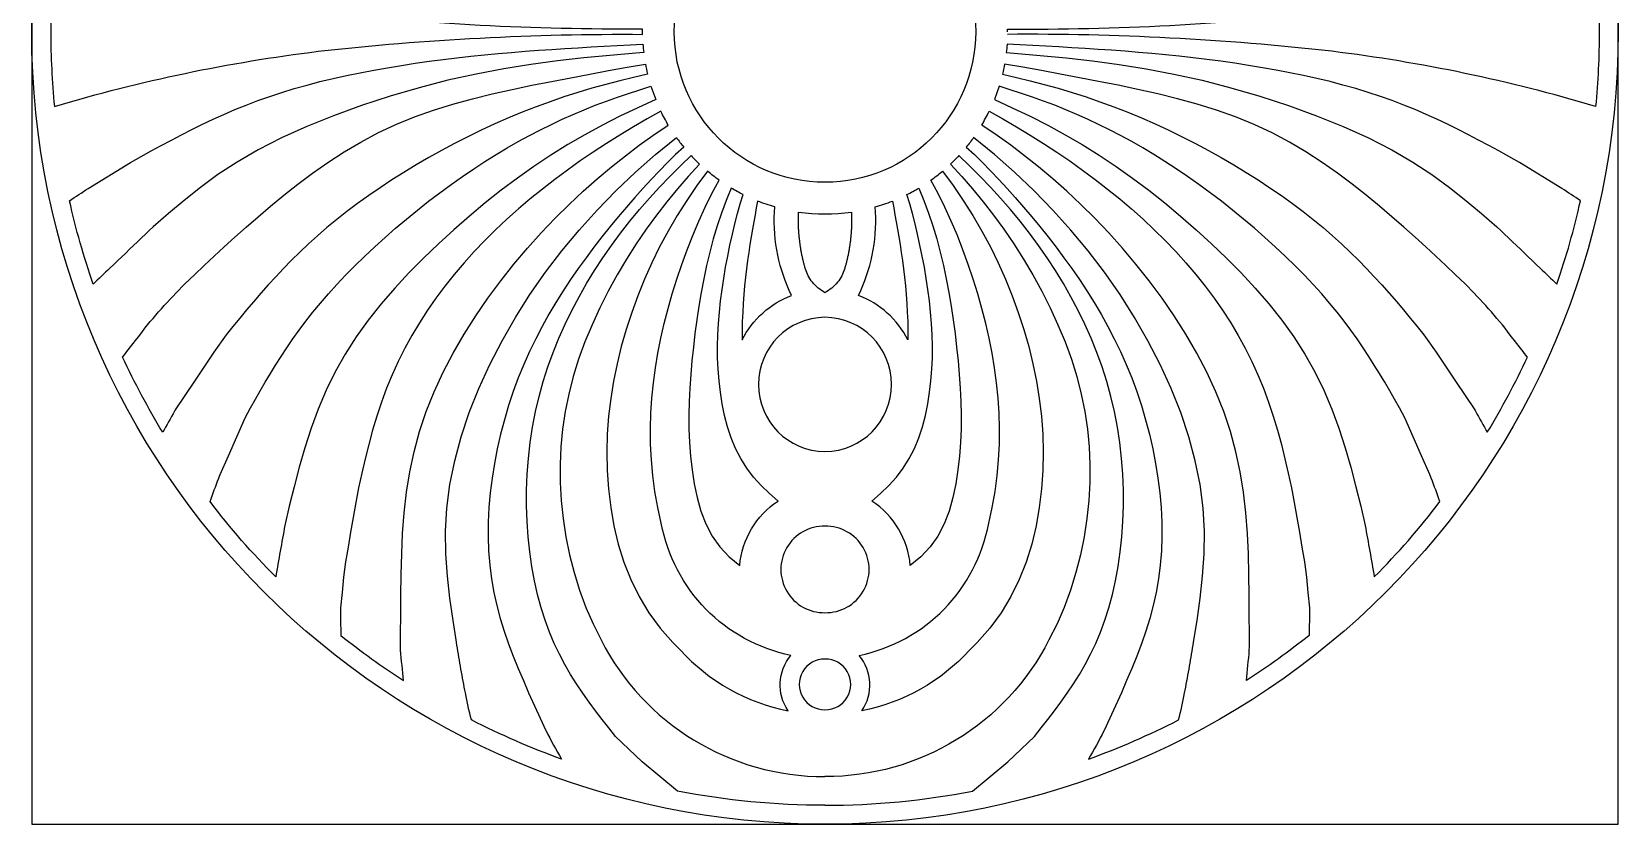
# Model space of a CAD drawing. Header units: millimetres. Extents: x -1386 to -329, y 3886 to 4387.
# Drawn here: x -829 to -329, y 3887 to 4137 of the extents above; entities that cross this region are included whole.
import ezdxf

# ---------------------------------------------------------------- set-up
doc = ezdxf.new("R2010")
doc.units = ezdxf.units.MM

msp = doc.modelspace()

# ---------------------------------------------------------------- linework, layer by layer
at = {"color": 1}
for p, q in [((-731.82, 3954.89), (-731.82, 3954.86)), ((-426.46, 3954.89), (-426.45, 3954.86))]:
    msp.add_line(p, q, dxfattribs=at)
msp.add_lwpolyline([(-829.14, 3886.62), (-329.14, 3886.62), (-329.14, 4386.62), (-829.14, 4386.62)], close=True)
for points in [[(-636.64, 4136.62, -0.003683), (-636.63, 4137.46, -0.029902), (-738.89, 4142.8, -0.042177), (-821.99, 4160.21, 0.024216), (-823.14, 4136.62, 0.024216), (-821.99, 4113.02, -0.042177), (-738.89, 4130.43, -0.029902), (-636.63, 4135.77, -0.003683)], [(-725.66, 4123.68), (-721.35, 4124.5), (-717.01, 4125.27), (-712.65, 4125.99), (-708.27, 4126.66), (-703.89, 4127.28), (-699.51, 4127.85), (-695.14, 4128.38), (-690.8, 4128.86), (-686.48, 4129.31), (-682.19, 4129.72), (-677.92, 4130.1), (-673.68, 4130.44), (-669.47, 4130.76), (-665.27, 4131.05), (-661.1, 4131.32), (-656.95, 4131.58), (-652.83, 4131.81), (-648.72, 4132.04), (-644.63, 4132.25), (-640.56, 4132.45), (-636.5, 4132.66, 0.011535), (-636.26, 4130.01), (-638.76, 4129.83), (-646.92, 4129.15), (-655.14, 4128.37), (-663.44, 4127.44), (-671.85, 4126.3), (-680.39, 4124.93), (-689.1, 4123.27), (-698, 4121.28), (-707.06, 4118.94), (-716.17, 4116.27), (-725.19, 4113.33), (-733.99, 4110.13), (-742.44, 4106.71), (-750.41, 4103.11), (-757.76, 4099.36), (-764.4, 4095.49), (-770.44, 4091.53), (-775.98, 4087.5), (-781.14, 4083.4), (-786.06, 4079.27), (-790.85, 4075.12), (-792.09, 4073.93), (-793.33, 4072.74), (-794.57, 4071.55), (-795.81, 4070.36), (-797.05, 4069.17), (-798.29, 4067.98), (-799.53, 4066.79), (-800.77, 4065.6), (-802.01, 4064.41), (-803.25, 4063.22), (-804.49, 4062.03, 0.016892), (-809.76, 4056.94, -0.028113), (-817.24, 4083.32, -0.003178), (-811.31, 4087.17), (-797.98, 4095.36), (-794.64, 4097.28), (-791.49, 4099.01), (-788.32, 4100.73), (-785.13, 4102.43), (-781.9, 4104.11), (-778.65, 4105.77), (-775.34, 4107.4), (-771.99, 4108.99), (-768.57, 4110.54), (-765.09, 4112.04), (-761.53, 4113.49), (-757.88, 4114.88), (-754.15, 4116.21), (-750.32, 4117.48), (-746.4, 4118.67), (-742.38, 4119.8), (-738.3, 4120.86), (-734.14, 4121.86), (-729.92, 4122.8)], [(-432.62, 4123.68), (-436.92, 4124.5), (-441.26, 4125.27), (-445.63, 4125.99), (-450, 4126.66), (-454.39, 4127.28), (-458.77, 4127.85), (-463.13, 4128.38), (-467.48, 4128.86), (-471.79, 4129.31), (-476.09, 4129.72), (-480.35, 4130.1), (-484.59, 4130.44), (-488.81, 4130.76), (-493, 4131.05), (-497.17, 4131.32), (-501.32, 4131.58), (-505.45, 4131.81), (-509.56, 4132.04), (-513.65, 4132.25), (-517.72, 4132.45), (-521.77, 4132.66, -0.011535), (-522.02, 4130.01), (-519.51, 4129.83), (-511.35, 4129.15), (-503.14, 4128.37), (-494.84, 4127.44), (-486.43, 4126.3), (-477.88, 4124.93), (-469.17, 4123.27), (-460.27, 4121.28), (-451.21, 4118.94), (-442.1, 4116.27), (-433.08, 4113.33), (-424.28, 4110.13), (-415.83, 4106.71), (-407.87, 4103.11), (-400.52, 4099.36), (-393.87, 4095.49), (-387.84, 4091.53), (-382.3, 4087.5), (-377.13, 4083.4), (-372.21, 4079.27), (-367.42, 4075.12), (-366.18, 4073.93), (-364.94, 4072.74), (-363.7, 4071.55), (-362.46, 4070.36), (-361.22, 4069.17), (-359.98, 4067.98), (-358.74, 4066.79), (-357.5, 4065.6), (-356.26, 4064.41), (-355.02, 4063.22), (-353.78, 4062.03, -0.016892), (-348.51, 4056.94, 0.028113), (-341.03, 4083.32, 0.003178), (-346.97, 4087.17), (-360.3, 4095.36), (-363.63, 4097.28), (-366.79, 4099.01), (-369.96, 4100.73), (-373.15, 4102.43), (-376.37, 4104.11), (-379.63, 4105.77), (-382.93, 4107.4), (-386.29, 4108.99), (-389.7, 4110.54), (-393.19, 4112.04), (-396.75, 4113.49), (-400.39, 4114.88), (-404.12, 4116.21), (-407.95, 4117.48), (-411.88, 4118.67), (-415.89, 4119.8), (-419.98, 4120.86), (-424.13, 4121.86), (-428.35, 4122.8)], [(-795.91, 4039.88), (-795.09, 4040.94), (-794.27, 4042.01), (-793.44, 4043.07), (-792.6, 4044.12), (-791.76, 4045.16), (-790.9, 4046.2), (-790.03, 4047.22), (-789.15, 4048.23), (-788.26, 4049.24), (-787.35, 4050.23), (-786.44, 4051.22), (-785.53, 4052.21), (-784.61, 4053.19), (-783.68, 4054.16), (-782.75, 4055.14), (-781.82, 4056.11), (-780.88, 4057.08), (-777.86, 4059.95), (-774.8, 4062.84), (-771.68, 4065.78), (-768.45, 4068.77), (-765.09, 4071.83), (-761.55, 4074.98), (-757.81, 4078.25), (-753.85, 4081.63), (-749.66, 4085.08), (-745.24, 4088.56), (-740.62, 4092.01), (-735.77, 4095.4), (-730.72, 4098.68), (-725.47, 4101.8), (-720.02, 4104.72), (-714.37, 4107.39), (-708.54, 4109.77), (-702.55, 4111.9), (-696.44, 4113.79), (-690.25, 4115.49), (-684.01, 4117.02), (-677.76, 4118.41), (-671.54, 4119.71), (-665.37, 4120.94), (-659.29, 4122.11), (-653.29, 4123.25), (-647.37, 4124.34), (-641.51, 4125.39), (-635.72, 4126.4, 0.01399), (-635.06, 4123.25), (-639.45, 4122.22), (-643.84, 4121.13), (-648.23, 4119.98), (-652.62, 4118.76), (-657.02, 4117.45), (-661.41, 4116.04), (-665.79, 4114.53), (-670.17, 4112.92), (-674.54, 4111.21), (-678.88, 4109.4), (-683.19, 4107.51), (-687.46, 4105.53), (-691.69, 4103.48), (-695.86, 4101.36), (-699.97, 4099.17), (-704.02, 4096.92), (-707.99, 4094.61), (-711.87, 4092.25), (-715.67, 4089.85), (-719.36, 4087.42), (-722.95, 4084.94), (-726.43, 4082.44), (-729.78, 4079.92), (-733, 4077.38), (-736.09, 4074.83), (-739.05, 4072.27), (-741.89, 4069.7), (-744.62, 4067.12), (-747.24, 4064.54), (-749.78, 4061.94), (-752.23, 4059.34), (-754.61, 4056.74), (-756.93, 4054.13), (-759.19, 4051.52), (-761.41, 4048.9), (-763.59, 4046.28), (-765.75, 4043.66), (-767.9, 4041.04), (-771.78, 4035.54), (-777.83, 4026.44), (-783.89, 4017.35), (-783.91, 4017.31), (-783.93, 4017.27), (-783.96, 4017.24), (-783.98, 4017.2), (-784, 4017.16), (-784.03, 4017.13), (-784.05, 4017.09), (-784.07, 4017.05), (-784.09, 4017.02), (-784.12, 4016.98), (-784.14, 4016.94, 0.00336), (-787.87, 4010.25, -0.027542), (-800.49, 4033.96, -0.010756)], [(-362.37, 4039.88), (-363.18, 4040.94), (-364, 4042.01), (-364.83, 4043.07), (-365.67, 4044.12), (-366.52, 4045.16), (-367.37, 4046.2), (-368.24, 4047.22), (-369.13, 4048.23), (-370.02, 4049.24), (-370.92, 4050.23), (-371.83, 4051.22), (-372.75, 4052.21), (-373.67, 4053.19), (-374.59, 4054.16), (-375.52, 4055.14), (-376.46, 4056.11), (-377.39, 4057.08), (-380.41, 4059.95), (-383.47, 4062.84), (-386.59, 4065.78), (-389.82, 4068.77), (-393.19, 4071.83), (-396.72, 4074.98), (-400.46, 4078.25), (-404.43, 4081.63), (-408.62, 4085.08), (-413.03, 4088.56), (-417.66, 4092.01), (-422.5, 4095.4), (-427.55, 4098.68), (-432.8, 4101.8), (-438.26, 4104.72), (-443.9, 4107.39), (-449.74, 4109.77), (-455.73, 4111.9), (-461.83, 4113.79), (-468.02, 4115.49), (-474.26, 4117.02), (-480.51, 4118.41), (-486.74, 4119.71), (-492.9, 4120.94), (-498.98, 4122.11), (-504.98, 4123.25), (-510.91, 4124.34), (-516.76, 4125.39), (-522.55, 4126.4, -0.01399), (-523.21, 4123.25), (-518.82, 4122.22), (-514.43, 4121.13), (-510.04, 4119.98), (-505.65, 4118.76), (-501.26, 4117.45), (-496.87, 4116.04), (-492.48, 4114.53), (-488.1, 4112.92), (-483.74, 4111.21), (-479.4, 4109.4), (-475.09, 4107.51), (-470.81, 4105.53), (-466.59, 4103.48), (-462.41, 4101.36), (-458.3, 4099.17), (-454.25, 4096.92), (-450.29, 4094.61), (-446.4, 4092.25), (-442.61, 4089.85), (-438.91, 4087.42), (-435.32, 4084.94), (-431.85, 4082.44), (-428.49, 4079.92), (-425.27, 4077.38), (-422.18, 4074.83), (-419.22, 4072.27), (-416.38, 4069.7), (-413.66, 4067.12), (-411.03, 4064.54), (-408.49, 4061.94), (-406.04, 4059.34), (-403.66, 4056.74), (-401.35, 4054.13), (-399.08, 4051.52), (-396.87, 4048.9), (-394.68, 4046.28), (-392.52, 4043.66), (-390.37, 4041.04), (-386.5, 4035.54), (-380.44, 4026.44), (-374.38, 4017.35), (-374.36, 4017.31), (-374.34, 4017.27), (-374.32, 4017.24), (-374.29, 4017.2), (-374.27, 4017.16), (-374.25, 4017.13), (-374.23, 4017.09), (-374.2, 4017.05), (-374.18, 4017.02), (-374.16, 4016.98), (-374.13, 4016.94, -0.00336), (-370.41, 4010.25, 0.027542), (-357.78, 4033.96, 0.010756)], [(-752.24, 3964.65, -0.032306), (-772.95, 3988.38, -0.003946), (-770.2, 3995.75), (-770.16, 3995.85), (-770.12, 3995.96), (-770.08, 3996.06), (-770.04, 3996.17), (-770, 3996.27), (-769.96, 3996.38), (-769.92, 3996.48), (-769.88, 3996.59), (-769.84, 3996.69), (-769.8, 3996.79), (-769.75, 3996.9), (-767.11, 4002.87), (-764.47, 4008.84), (-761.83, 4014.8), (-760.15, 4018), (-758.64, 4020.68), (-757.1, 4023.37), (-755.53, 4026.06), (-753.92, 4028.76), (-752.26, 4031.48), (-750.53, 4034.21), (-748.72, 4036.95), (-746.83, 4039.72), (-744.83, 4042.51), (-742.73, 4045.32), (-740.51, 4048.15), (-738.16, 4051.02), (-735.66, 4053.92), (-733.01, 4056.85), (-730.21, 4059.81), (-727.28, 4062.78), (-724.22, 4065.76), (-721.05, 4068.74), (-717.79, 4071.7), (-714.45, 4074.62), (-711.03, 4077.51), (-707.56, 4080.35), (-704.05, 4083.13), (-700.5, 4085.84), (-696.94, 4088.46), (-693.38, 4090.99), (-689.82, 4093.41), (-686.29, 4095.72), (-682.77, 4097.92), (-679.27, 4100.01), (-675.79, 4102), (-672.31, 4103.89), (-668.84, 4105.69), (-665.38, 4107.39), (-661.92, 4109.01), (-658.46, 4110.55), (-654.99, 4112.01), (-651.52, 4113.4), (-648.04, 4114.72), (-644.55, 4115.97), (-641.05, 4117.17), (-637.53, 4118.3), (-634, 4119.39), (-632.5, 4115.21), (-638.15, 4112.64), (-643.76, 4109.94), (-649.31, 4107.11), (-654.8, 4104.13), (-660.23, 4100.99), (-665.58, 4097.66), (-670.85, 4094.15), (-676.05, 4090.46), (-681.16, 4086.61), (-686.2, 4082.6), (-691.17, 4078.45), (-696.07, 4074.16), (-700.9, 4069.74), (-705.64, 4065.2), (-710.27, 4060.53), (-714.74, 4055.71), (-719.03, 4050.75), (-723.08, 4045.64), (-726.88, 4040.36), (-730.38, 4034.92), (-733.54, 4029.3), (-736.36, 4023.5), (-738.87, 4017.57), (-741.09, 4011.52), (-743.08, 4005.41), (-744.86, 3999.25), (-746.48, 3993.09), (-747.96, 3986.96), (-749.34, 3980.88, 0.004156)], [(-406.03, 3964.65, 0.032306), (-385.32, 3988.38, 0.003946), (-388.07, 3995.75), (-388.11, 3995.85), (-388.16, 3995.96), (-388.2, 3996.06), (-388.24, 3996.17), (-388.28, 3996.27), (-388.32, 3996.38), (-388.36, 3996.48), (-388.4, 3996.59), (-388.44, 3996.69), (-388.48, 3996.79), (-388.52, 3996.9), (-391.16, 4002.87), (-393.8, 4008.84), (-396.44, 4014.8), (-398.12, 4018), (-399.64, 4020.68), (-401.17, 4023.37), (-402.74, 4026.06), (-404.35, 4028.76), (-406.02, 4031.48), (-407.75, 4034.21), (-409.55, 4036.95), (-411.45, 4039.72), (-413.44, 4042.51), (-415.54, 4045.32), (-417.76, 4048.15), (-420.12, 4051.02), (-422.61, 4053.92), (-425.26, 4056.85), (-428.06, 4059.81), (-431, 4062.78), (-434.05, 4065.76), (-437.22, 4068.74), (-440.48, 4071.7), (-443.83, 4074.62), (-447.24, 4077.51), (-450.71, 4080.35), (-454.23, 4083.13), (-457.77, 4085.84), (-461.33, 4088.46), (-464.9, 4090.99), (-468.45, 4093.41), (-471.99, 4095.72), (-475.5, 4097.92), (-479, 4100.01), (-482.49, 4102), (-485.96, 4103.89), (-489.43, 4105.69), (-492.9, 4107.39), (-496.36, 4109.01), (-499.82, 4110.55), (-503.28, 4112.01), (-506.75, 4113.4), (-510.23, 4114.72), (-513.72, 4115.97), (-517.22, 4117.17), (-520.74, 4118.3), (-524.28, 4119.39), (-525.77, 4115.21), (-520.12, 4112.64), (-514.52, 4109.94), (-508.96, 4107.11), (-503.47, 4104.13), (-498.04, 4100.99), (-492.69, 4097.66), (-487.42, 4094.15), (-482.23, 4090.46), (-477.11, 4086.61), (-472.07, 4082.6), (-467.1, 4078.45), (-462.2, 4074.16), (-457.38, 4069.74), (-452.63, 4065.2), (-448.01, 4060.53), (-443.53, 4055.71), (-439.25, 4050.75), (-435.19, 4045.64), (-431.39, 4040.36), (-427.89, 4034.92), (-424.73, 4029.3), (-421.91, 4023.5), (-419.41, 4017.57), (-417.18, 4011.52), (-415.19, 4005.41), (-413.41, 3999.25), (-411.8, 3993.09), (-410.32, 3986.96), (-408.93, 3980.88, -0.004156)], [(-623.67, 4100.24), (-626.2, 4097.84), (-628.76, 4095.32), (-631.33, 4092.71), (-633.92, 4090), (-636.52, 4087.19), (-639.11, 4084.3), (-641.71, 4081.32), (-644.3, 4078.26), (-646.87, 4075.13), (-649.42, 4071.93), (-651.95, 4068.65), (-654.44, 4065.31), (-656.89, 4061.91), (-659.3, 4058.42), (-661.65, 4054.86), (-663.93, 4051.22), (-666.14, 4047.49), (-668.26, 4043.67), (-670.3, 4039.76), (-672.24, 4035.75), (-674.07, 4031.63), (-675.79, 4027.41), (-677.38, 4023.08), (-678.85, 4018.67), (-680.18, 4014.18), (-681.38, 4009.64), (-682.42, 4005.05), (-683.32, 4000.42), (-684.06, 3995.79), (-684.63, 3991.15), (-685.03, 3986.52), (-685.25, 3981.91), (-685.3, 3977.35), (-685.15, 3972.84), (-684.81, 3968.4), (-684.27, 3964.04), (-683.52, 3959.78), (-682.58, 3955.61), (-681.47, 3951.53), (-680.22, 3947.51), (-678.84, 3943.55), (-677.37, 3939.64), (-675.81, 3935.77), (-674.2, 3931.92), (-672.56, 3928.09), (-670.09, 3922.66), (-667.1, 3916.22), (-667.05, 3916.12, 0.023397), (-662.16, 3907.17, -0.031767), (-690.55, 3919.54, -0.020873), (-692.45, 3928.03), (-692.64, 3928.97), (-692.82, 3929.91), (-693, 3930.84), (-693.18, 3931.78), (-693.35, 3932.72), (-693.52, 3933.66), (-693.69, 3934.6), (-693.86, 3935.54), (-694.02, 3936.48), (-694.19, 3937.42), (-694.35, 3938.37), (-694.51, 3939.31), (-694.67, 3940.25), (-694.83, 3941.19), (-694.99, 3942.13), (-695.14, 3943.08), (-695.3, 3944.02), (-696.37, 3950.94), (-697.34, 3957.89), (-698.12, 3964.88), (-698.6, 3971.94), (-698.69, 3979.1), (-698.3, 3986.37), (-697.35, 3993.77), (-695.84, 4001.28), (-693.79, 4008.86), (-691.24, 4016.48), (-688.23, 4024.08), (-684.78, 4031.65), (-680.92, 4039.13), (-676.69, 4046.5), (-672.12, 4053.7), (-667.23, 4060.72), (-662.06, 4067.51), (-656.64, 4074.05), (-650.96, 4080.36), (-645.04, 4086.42), (-638.89, 4092.26), (-632.52, 4097.86), (-625.95, 4103.23, 0.01634)], [(-534.6, 4100.24), (-532.07, 4097.84), (-529.52, 4095.32), (-526.94, 4092.71), (-524.35, 4090), (-521.76, 4087.19), (-519.16, 4084.3), (-516.56, 4081.32), (-513.98, 4078.26), (-511.4, 4075.13), (-508.85, 4071.93), (-506.33, 4068.65), (-503.83, 4065.31), (-501.38, 4061.91), (-498.98, 4058.42), (-496.63, 4054.86), (-494.35, 4051.22), (-492.14, 4047.49), (-490.01, 4043.67), (-487.97, 4039.76), (-486.04, 4035.75), (-484.2, 4031.63), (-482.49, 4027.41), (-480.89, 4023.08), (-479.42, 4018.67), (-478.09, 4014.18), (-476.9, 4009.64), (-475.85, 4005.05), (-474.96, 4000.42), (-474.22, 3995.79), (-473.65, 3991.15), (-473.24, 3986.52), (-473.02, 3981.91), (-472.98, 3977.35), (-473.12, 3972.84), (-473.46, 3968.4), (-474.01, 3964.04), (-474.75, 3959.78), (-475.69, 3955.61), (-476.8, 3951.53), (-478.05, 3947.51), (-479.43, 3943.55), (-480.91, 3939.64), (-482.46, 3935.77), (-484.07, 3931.92), (-485.71, 3928.09), (-488.19, 3922.66), (-491.18, 3916.22), (-491.23, 3916.12, -0.023397), (-496.12, 3907.17, 0.031767), (-467.72, 3919.54, 0.020873), (-465.82, 3928.03), (-465.64, 3928.97), (-465.45, 3929.91), (-465.27, 3930.84), (-465.1, 3931.78), (-464.92, 3932.72), (-464.75, 3933.66), (-464.58, 3934.6), (-464.42, 3935.54), (-464.25, 3936.48), (-464.09, 3937.42), (-463.93, 3938.37), (-463.76, 3939.31), (-463.6, 3940.25), (-463.45, 3941.19), (-463.29, 3942.13), (-463.13, 3943.08), (-462.97, 3944.02), (-461.9, 3950.94), (-460.93, 3957.89), (-460.16, 3964.88), (-459.67, 3971.94), (-459.58, 3979.1), (-459.97, 3986.37), (-460.92, 3993.77), (-462.44, 4001.28), (-464.48, 4008.86), (-467.03, 4016.48), (-470.05, 4024.08), (-473.5, 4031.65), (-477.35, 4039.13), (-481.58, 4046.5), (-486.16, 4053.7), (-491.04, 4060.72), (-496.21, 4067.51), (-501.64, 4074.05), (-507.32, 4080.36), (-513.24, 4086.42), (-519.38, 4092.26), (-525.75, 4097.86), (-532.32, 4103.23, -0.01634)], [(-616.13, 4092.6), (-619.51, 4088.07), (-622.72, 4083.41), (-625.74, 4078.63), (-628.59, 4073.75), (-631.25, 4068.76), (-633.73, 4063.68), (-636.02, 4058.53), (-638.13, 4053.31), (-640.06, 4048.03), (-641.8, 4042.7), (-643.34, 4037.32), (-644.67, 4031.89), (-645.79, 4026.41), (-646.68, 4020.88), (-647.33, 4015.3), (-647.74, 4009.65), (-647.89, 4003.95), (-647.77, 3998.2), (-647.38, 3992.38), (-646.68, 3986.54), (-645.65, 3980.72), (-644.27, 3974.96), (-642.51, 3969.3), (-640.34, 3963.78), (-637.74, 3958.44), (-634.68, 3953.32), (-631.13, 3948.47), (-627.12, 3943.96), (-624.71, 3941.56, 0.160339), (-590.76, 3922.41, -0.33567), (-589.89, 3939.87, -0.304931), (-630.73, 3981.57), (-631.85, 3986.55), (-632.73, 3991.59), (-633.39, 3996.62), (-633.83, 4001.6), (-634.08, 4006.54), (-634.14, 4011.42), (-634.01, 4016.26), (-633.7, 4021.06), (-633.23, 4025.82), (-632.6, 4030.56), (-631.81, 4035.26), (-630.88, 4039.95), (-629.8, 4044.62), (-628.6, 4049.27), (-627.28, 4053.91), (-625.84, 4058.55), (-624.29, 4063.18), (-622.62, 4067.79), (-620.84, 4072.34), (-618.94, 4076.84), (-616.91, 4081.25), (-614.76, 4085.57), (-612.48, 4089.77, -0.020103)], [(-542.14, 4092.6), (-538.76, 4088.07), (-535.56, 4083.41), (-532.53, 4078.63), (-529.69, 4073.75), (-527.03, 4068.76), (-524.55, 4063.68), (-522.25, 4058.53), (-520.14, 4053.31), (-518.21, 4048.03), (-516.48, 4042.7), (-514.94, 4037.32), (-513.6, 4031.89), (-512.49, 4026.41), (-511.6, 4020.88), (-510.94, 4015.3), (-510.53, 4009.65), (-510.38, 4003.95), (-510.5, 3998.2), (-510.9, 3992.38), (-511.59, 3986.54), (-512.62, 3980.72), (-514, 3974.96), (-515.76, 3969.3), (-517.93, 3963.78), (-520.53, 3958.44), (-523.59, 3953.32), (-527.14, 3948.47), (-531.16, 3943.96), (-533.56, 3941.56, -0.160339), (-567.51, 3922.41, 0.33567), (-568.39, 3939.87, 0.304931), (-527.55, 3981.57), (-526.42, 3986.55), (-525.54, 3991.59), (-524.88, 3996.62), (-524.44, 4001.6), (-524.19, 4006.54), (-524.14, 4011.42), (-524.27, 4016.26), (-524.57, 4021.06), (-525.04, 4025.82), (-525.68, 4030.56), (-526.46, 4035.26), (-527.4, 4039.95), (-528.47, 4044.62), (-529.67, 4049.27), (-530.99, 4053.91), (-532.43, 4058.55), (-533.98, 4063.18), (-535.65, 4067.79), (-537.43, 4072.34), (-539.34, 4076.84), (-541.36, 4081.25), (-543.52, 4085.57), (-545.8, 4089.77, 0.020103)], [(-593.94, 3988.56), (-596.62, 3990.99), (-599.21, 3993.49), (-601.62, 3996.12), (-603.79, 3998.95), (-605.68, 4001.98), (-607.3, 4005.18), (-608.68, 4008.54), (-609.83, 4012.02), (-610.77, 4015.59), (-611.53, 4019.22), (-612.11, 4022.88), (-612.53, 4026.54), (-612.81, 4030.18), (-612.97, 4033.8), (-613, 4037.41), (-612.91, 4041), (-612.72, 4044.58), (-612.43, 4048.15), (-612.05, 4051.7), (-611.59, 4055.25), (-611.05, 4058.79), (-610.45, 4062.33), (-609.79, 4065.84), (-609.08, 4069.31), (-608.32, 4072.72), (-607.52, 4076.03), (-606.69, 4079.24), (-605.83, 4082.32), (-604.95, 4085.24, -0.018584), (-608.7, 4087.3), (-610.31, 4083.4), (-611.78, 4079.43), (-613.13, 4075.38), (-614.35, 4071.26), (-615.46, 4067.09), (-616.47, 4062.88), (-617.37, 4058.62), (-618.19, 4054.34), (-618.91, 4050.03), (-619.55, 4045.71), (-620.12, 4041.39), (-620.62, 4037.07), (-621.06, 4032.77), (-621.43, 4028.48), (-621.73, 4024.2), (-621.93, 4019.93), (-622.03, 4015.66), (-622, 4011.38), (-621.83, 4007.08), (-621.51, 4002.75), (-621.02, 3998.4), (-620.34, 3994.02), (-619.43, 3989.67), (-618.22, 3985.42), (-616.66, 3981.35), (-614.69, 3977.55), (-612.24, 3974.09), (-609.3, 3971.03), (-605.99, 3968.26, -0.231577)], [(-564.34, 3988.56), (-561.66, 3990.99), (-559.07, 3993.49), (-556.65, 3996.12), (-554.48, 3998.95), (-552.6, 4001.98), (-550.97, 4005.18), (-549.59, 4008.54), (-548.44, 4012.02), (-547.5, 4015.59), (-546.75, 4019.22), (-546.17, 4022.88), (-545.74, 4026.54), (-545.46, 4030.18), (-545.31, 4033.8), (-545.28, 4037.41), (-545.36, 4041), (-545.55, 4044.58), (-545.84, 4048.15), (-546.22, 4051.7), (-546.68, 4055.25), (-547.22, 4058.79), (-547.82, 4062.33), (-548.48, 4065.84), (-549.2, 4069.31), (-549.96, 4072.72), (-550.76, 4076.03), (-551.59, 4079.24), (-552.44, 4082.32), (-553.32, 4085.24, 0.018584), (-549.57, 4087.3), (-547.97, 4083.4), (-546.49, 4079.43), (-545.15, 4075.38), (-543.92, 4071.26), (-542.81, 4067.09), (-541.8, 4062.88), (-540.9, 4058.62), (-540.09, 4054.34), (-539.36, 4050.03), (-538.72, 4045.71), (-538.16, 4041.39), (-537.66, 4037.07), (-537.22, 4032.77), (-536.84, 4028.48), (-536.55, 4024.2), (-536.34, 4019.93), (-536.25, 4015.66), (-536.27, 4011.38), (-536.44, 4007.08), (-536.76, 4002.75), (-537.25, 3998.4), (-537.93, 3994.02), (-538.84, 3989.67), (-540.05, 3985.42), (-541.61, 3981.35), (-543.59, 3977.55), (-546.03, 3974.09), (-548.98, 3971.03), (-552.28, 3968.26, 0.231577)], [(-600.37, 4083.18), (-600.79, 4081.05), (-601.19, 4078.87), (-601.6, 4076.62), (-602, 4074.3), (-602.41, 4071.92), (-602.8, 4069.47), (-603.17, 4066.97), (-603.53, 4064.42), (-603.87, 4061.81), (-604.18, 4059.15), (-604.46, 4056.45), (-604.71, 4053.71), (-604.92, 4050.92), (-605.08, 4048.1), (-605.2, 4045.24), (-605.27, 4042.35), (-605.28, 4039.44, -0.183418), (-589.68, 4053.43), (-590.4, 4054.98), (-591.07, 4056.54), (-591.69, 4058.11), (-592.26, 4059.69), (-592.78, 4061.29), (-593.24, 4062.9), (-593.66, 4064.52), (-594.03, 4066.17), (-594.34, 4067.83), (-594.6, 4069.51), (-594.81, 4071.2), (-594.97, 4072.9), (-595.08, 4074.6), (-595.13, 4076.3), (-595.13, 4077.99), (-595.07, 4079.67), (-594.96, 4081.34, -0.024854)], [(-557.91, 4083.18), (-557.49, 4081.05), (-557.08, 4078.87), (-556.68, 4076.62), (-556.27, 4074.3), (-555.87, 4071.92), (-555.48, 4069.47), (-555.1, 4066.97), (-554.74, 4064.42), (-554.4, 4061.81), (-554.09, 4059.15), (-553.81, 4056.45), (-553.56, 4053.71), (-553.35, 4050.92), (-553.19, 4048.1), (-553.07, 4045.24), (-553, 4042.35), (-552.99, 4039.44, 0.183418), (-568.59, 4053.43), (-567.87, 4054.98), (-567.2, 4056.54), (-566.59, 4058.11), (-566.02, 4059.69), (-565.5, 4061.29), (-565.03, 4062.9), (-564.61, 4064.52), (-564.25, 4066.17), (-563.93, 4067.83), (-563.67, 4069.51), (-563.46, 4071.2), (-563.3, 4072.9), (-563.2, 4074.6), (-563.15, 4076.3), (-563.15, 4077.99), (-563.2, 4079.67), (-563.32, 4081.34, 0.024854)], [(-579.14, 4054.29, -0.092461), (-583.11, 4057.62, -0.102794), (-585.29, 4061.75, -0.000248), (-585.59, 4062.78, -0.005082), (-585.6, 4062.84, -0.000275), (-585.86, 4063.82, -0.002679), (-585.89, 4063.92, -0.002715), (-586.02, 4064.47, -0.002703), (-586.15, 4065.02, -0.002714), (-586.27, 4065.57, -0.002715), (-586.39, 4066.13, -0.002686), (-586.5, 4066.69, -0.002695), (-586.61, 4067.24, -0.002646), (-586.71, 4067.81, -0.002664), (-586.8, 4068.36, -0.002624), (-586.89, 4068.93, -0.002639), (-586.97, 4069.49, -0.002611), (-587.05, 4070.06, -0.00262), (-587.12, 4070.63, -0.002604), (-587.19, 4071.2, -0.002609), (-587.25, 4071.76, -0.002604), (-587.3, 4072.33, -0.002604), (-587.35, 4072.9, -0.002611), (-587.39, 4073.47, -0.002606), (-587.42, 4074.04, -0.002625), (-587.45, 4074.61, -0.002615), (-587.47, 4075.19, -0.002645), (-587.49, 4075.75, -0.00263), (-587.5, 4076.32, -0.002673), (-587.51, 4076.89, -0.002653), (-587.51, 4077.46, -0.002707), (-587.5, 4077.51, -0.000114), (-587.48, 4078.59, -0.005316), (-587.48, 4078.73, -0.000735), (-587.44, 4079.72, 0.072583), (-570.83, 4079.72, -0.000735), (-570.79, 4078.73, -0.005316), (-570.79, 4078.59, -0.000114), (-570.77, 4077.51, -0.002707), (-570.77, 4077.46, -0.002653), (-570.77, 4076.89, -0.002673), (-570.77, 4076.32, -0.00263), (-570.78, 4075.75, -0.002645), (-570.8, 4075.19, -0.002615), (-570.82, 4074.61, -0.002625), (-570.85, 4074.04, -0.002606), (-570.89, 4073.47, -0.002611), (-570.93, 4072.9, -0.002604), (-570.98, 4072.33, -0.002604), (-571.03, 4071.76, -0.002609), (-571.09, 4071.2, -0.002604), (-571.15, 4070.63, -0.00262), (-571.22, 4070.06, -0.002611), (-571.3, 4069.49, -0.002639), (-571.38, 4068.93, -0.002624), (-571.47, 4068.36, -0.002664), (-571.56, 4067.81, -0.002646), (-571.66, 4067.24, -0.002695), (-571.77, 4066.69, -0.002686), (-571.88, 4066.13, -0.002715), (-572, 4065.57, -0.002714), (-572.12, 4065.02, -0.002703), (-572.25, 4064.47, -0.002715), (-572.39, 4063.92, -0.002679), (-572.41, 4063.82, -0.000275), (-572.67, 4062.84, -0.005082), (-572.69, 4062.78, -0.000248), (-572.98, 4061.75, -0.102794), (-575.16, 4057.62, -0.092461)], [(-579.14, 4046.54, 0.989756), (-579.14, 4004.17, 0.989756)], [(-579.14, 3980.66, 1.018679), (-579.14, 3953.36, 1.018679)], [(-579.14, 3938.74, 1.013347), (-579.14, 3922.74, 1.013347)]]:
    msp.add_lwpolyline(points, format="xyb", close=True, dxfattribs=at)
for points in [[(-521.64, 4136.62, 0.003683), (-521.64, 4137.46, 0.029902), (-419.38, 4142.8, 0.042177), (-336.28, 4160.21, -0.024216), (-335.14, 4136.62, -0.024216), (-336.28, 4113.02, 0.042177), (-419.38, 4130.43, 0.029902), (-521.64, 4135.77, 0.003683)], [(-712.86, 3940.49), (-712.87, 3941.56), (-712.87, 3942.63), (-712.88, 3943.71), (-712.88, 3944.78), (-712.88, 3945.85), (-712.88, 3946.93), (-712.87, 3948), (-712.87, 3949.08), (-712.86, 3950.15), (-712.85, 3951.22), (-712.85, 3952.3), (-712.81, 3958.83), (-712.73, 3965.37), (-712.55, 3971.89), (-712.24, 3978.39), (-711.74, 3984.88), (-711, 3991.33), (-709.99, 3997.76), (-708.65, 4004.15), (-706.94, 4010.5), (-704.83, 4016.8), (-702.33, 4023.04), (-699.48, 4029.19), (-696.32, 4035.24), (-692.89, 4041.17), (-689.22, 4046.96), (-685.35, 4052.59), (-681.31, 4058.04), (-677.15, 4063.3), (-672.89, 4068.34), (-668.57, 4073.16), (-664.19, 4077.76), (-659.78, 4082.13), (-655.35, 4086.3), (-650.91, 4090.24), (-646.47, 4093.97), (-642.06, 4097.49), (-637.68, 4100.8), (-633.35, 4103.9), (-628.52, 4107.17, -0.021394), (-630.86, 4111.5), (-635.22, 4109.09), (-639.53, 4106.6), (-643.8, 4104.03), (-648.02, 4101.38), (-652.18, 4098.65), (-656.29, 4095.85), (-660.33, 4092.97), (-664.3, 4090.01), (-668.2, 4086.98), (-672.02, 4083.88), (-675.75, 4080.7), (-679.39, 4077.45), (-682.93, 4074.12), (-686.36, 4070.71), (-689.69, 4067.24), (-692.89, 4063.68), (-695.98, 4060.06), (-698.94, 4056.36), (-701.76, 4052.59), (-704.45, 4048.74), (-706.98, 4044.82), (-709.37, 4040.83), (-711.6, 4036.76), (-713.67, 4032.62), (-715.57, 4028.41), (-717.31, 4024.13), (-718.91, 4019.79), (-720.38, 4015.4), (-721.72, 4010.95), (-722.95, 4006.45), (-724.09, 4001.91), (-725.14, 3997.33), (-726.11, 3992.72), (-727.02, 3988.08), (-727.87, 3983.42), (-728.68, 3978.74), (-729.46, 3974.05), (-730.23, 3969.35), (-730.88, 3964.59), (-731.35, 3959.74), (-731.82, 3954.89, 0.004854), (-731.72, 3946.21, 0.025001), (-711.95, 3931.93, -0.006418), (-712.87, 3941.56)], [(-445.42, 3940.49), (-445.41, 3941.56), (-445.4, 3942.63), (-445.39, 3943.71), (-445.39, 3944.78), (-445.39, 3945.85), (-445.4, 3946.93), (-445.4, 3948), (-445.4, 3949.08), (-445.41, 3950.15), (-445.42, 3951.22), (-445.43, 3952.3), (-445.46, 3958.83), (-445.54, 3965.37), (-445.72, 3971.89), (-446.03, 3978.39), (-446.54, 3984.88), (-447.27, 3991.33), (-448.28, 3997.76), (-449.62, 4004.15), (-451.33, 4010.5), (-453.45, 4016.8), (-455.95, 4023.04), (-458.79, 4029.19), (-461.95, 4035.24), (-465.39, 4041.17), (-469.06, 4046.96), (-472.93, 4052.59), (-476.96, 4058.04), (-481.13, 4063.3), (-485.38, 4068.34), (-489.71, 4073.16), (-494.08, 4077.76), (-498.49, 4082.13), (-502.93, 4086.3), (-507.37, 4090.24), (-511.8, 4093.97), (-516.22, 4097.49), (-520.59, 4100.8), (-524.92, 4103.9), (-529.75, 4107.17, 0.021394), (-527.41, 4111.5), (-523.06, 4109.09), (-518.74, 4106.6), (-514.48, 4104.03), (-510.26, 4101.38), (-506.09, 4098.65), (-501.99, 4095.85), (-497.94, 4092.97), (-493.97, 4090.01), (-490.07, 4086.98), (-486.25, 4083.88), (-482.52, 4080.7), (-478.89, 4077.45), (-475.35, 4074.12), (-471.91, 4070.71), (-468.59, 4067.24), (-465.38, 4063.68), (-462.29, 4060.06), (-459.34, 4056.36), (-456.51, 4052.59), (-453.83, 4048.74), (-451.29, 4044.82), (-448.9, 4040.83), (-446.67, 4036.76), (-444.61, 4032.62), (-442.71, 4028.41), (-440.96, 4024.13), (-439.36, 4019.79), (-437.9, 4015.4), (-436.55, 4010.95), (-435.32, 4006.45), (-434.18, 4001.91), (-433.14, 3997.33), (-432.16, 3992.72), (-431.26, 3988.08), (-430.4, 3983.42), (-429.59, 3978.74), (-428.81, 3974.05), (-428.04, 3969.35), (-427.4, 3964.59), (-426.93, 3959.74), (-426.46, 3954.89, -0.004854), (-426.56, 3946.21, -0.025001), (-446.33, 3931.93, 0.006418), (-445.41, 3941.56)], [(-579.14, 3892.62, -0.04799), (-625.65, 3897.09), (-636.76, 3906.34), (-645.13, 3914.34), (-647.26, 3917.02), (-649.36, 3919.7), (-651.43, 3922.41), (-653.48, 3925.17), (-655.48, 3927.99), (-657.42, 3930.9), (-659.3, 3933.91), (-661.11, 3937.03), (-662.82, 3940.28), (-664.44, 3943.68), (-665.95, 3947.24), (-667.34, 3950.98), (-668.59, 3954.92), (-669.71, 3959.06), (-670.68, 3963.39), (-671.5, 3967.89), (-672.16, 3972.53), (-672.66, 3977.29), (-673, 3982.14), (-673.17, 3987.06), (-673.16, 3992.03), (-672.98, 3997.02), (-672.61, 4002.02), (-672.06, 4006.99), (-671.31, 4011.91), (-670.37, 4016.77), (-669.24, 4021.55), (-667.93, 4026.27), (-666.44, 4030.91), (-664.79, 4035.48), (-662.98, 4039.97), (-661.01, 4044.39), (-658.9, 4048.72), (-656.64, 4052.98), (-654.26, 4057.16), (-651.75, 4061.26), (-649.12, 4065.28), (-646.38, 4069.21), (-643.54, 4073.06), (-640.6, 4076.82), (-637.57, 4080.5), (-634.46, 4084.09), (-631.27, 4087.58), (-628.01, 4090.99), (-624.69, 4094.31), (-621.32, 4097.54, 0.016486), (-618.65, 4094.84), (-622.21, 4090.99), (-625.66, 4087.03), (-629.01, 4082.94), (-632.28, 4078.7), (-635.47, 4074.28), (-638.6, 4069.67), (-641.66, 4064.86), (-644.61, 4059.89), (-647.43, 4054.76), (-650.09, 4049.52), (-652.55, 4044.18), (-654.79, 4038.76), (-656.78, 4033.3), (-658.48, 4027.82), (-659.89, 4022.32), (-661, 4016.8), (-661.82, 4011.27), (-662.35, 4005.7), (-662.6, 4000.1), (-662.56, 3994.46), (-662.24, 3988.78), (-661.65, 3983.06), (-660.78, 3977.33), (-659.63, 3971.63), (-658.21, 3965.99), (-656.5, 3960.45), (-654.52, 3955.04), (-652.25, 3949.81), (-649.71, 3944.78, 0.283265), (-579.14, 3901.67)], [(-579.14, 3892.62, 0.04799), (-532.62, 3897.09), (-521.52, 3906.34), (-513.14, 3914.34), (-511.02, 3917.02), (-508.92, 3919.7), (-506.84, 3922.41), (-504.8, 3925.17), (-502.8, 3927.99), (-500.85, 3930.9), (-498.97, 3933.91), (-497.17, 3937.03), (-495.45, 3940.28), (-493.83, 3943.68), (-492.32, 3947.24), (-490.94, 3950.98), (-489.68, 3954.92), (-488.56, 3959.06), (-487.59, 3963.39), (-486.78, 3967.89), (-486.11, 3972.53), (-485.61, 3977.29), (-485.27, 3982.14), (-485.11, 3987.06), (-485.11, 3992.03), (-485.3, 3997.02), (-485.66, 4002.02), (-486.22, 4006.99), (-486.96, 4011.91), (-487.9, 4016.77), (-489.03, 4021.55), (-490.34, 4026.27), (-491.83, 4030.91), (-493.48, 4035.48), (-495.3, 4039.97), (-497.26, 4044.39), (-499.38, 4048.72), (-501.63, 4052.98), (-504.01, 4057.16), (-506.52, 4061.26), (-509.15, 4065.28), (-511.89, 4069.21), (-514.73, 4073.06), (-517.67, 4076.82), (-520.7, 4080.5), (-523.82, 4084.09), (-527, 4087.58), (-530.26, 4090.99), (-533.58, 4094.31), (-536.96, 4097.54, -0.016486), (-539.62, 4094.84), (-536.06, 4090.99), (-532.61, 4087.03), (-529.26, 4082.94), (-525.99, 4078.7), (-522.8, 4074.28), (-519.67, 4069.67), (-516.62, 4064.86), (-513.66, 4059.89), (-510.84, 4054.76), (-508.19, 4049.52), (-505.72, 4044.18), (-503.48, 4038.76), (-501.5, 4033.3), (-499.79, 4027.82), (-498.39, 4022.32), (-497.28, 4016.8), (-496.46, 4011.27), (-495.92, 4005.7), (-495.68, 4000.1), (-495.71, 3994.46), (-496.03, 3988.78), (-496.62, 3983.06), (-497.49, 3977.33), (-498.64, 3971.63), (-500.07, 3965.99), (-501.77, 3960.45), (-503.76, 3955.04), (-506.02, 3949.81), (-508.57, 3944.78, -0.283265), (-579.14, 3901.67)]]:
    msp.add_lwpolyline(points, format="xyb", dxfattribs=at)
for radius in [250, 47.5]:
    msp.add_circle((-579.14, 4136.62), radius, dxfattribs=at)
for points in [[(-605.33, 4039.48), (-605.27, 4039.54), (-605.22, 4039.59), (-605.17, 4039.65)], [(-552.95, 4039.48), (-553, 4039.54), (-553.05, 4039.59), (-553.1, 4039.65)]]:
    msp.add_open_spline(points, degree=3, dxfattribs=at)

doc.saveas('drawing.dxf')
